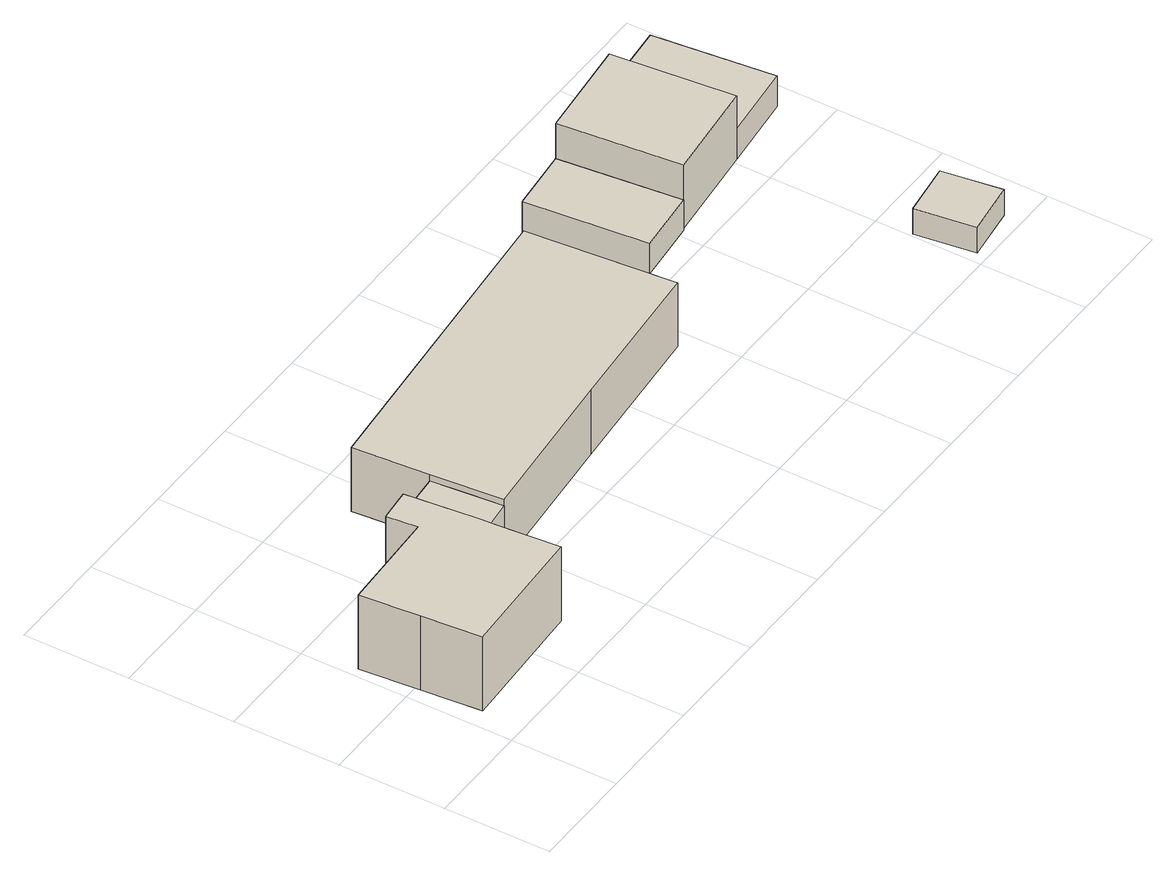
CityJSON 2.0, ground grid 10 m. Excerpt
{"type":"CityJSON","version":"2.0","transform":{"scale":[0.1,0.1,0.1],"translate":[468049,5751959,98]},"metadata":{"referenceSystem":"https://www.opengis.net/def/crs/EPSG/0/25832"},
"CityObjects":{
"building1":{"type":"Building","attributes":{"Gemeindeschluessel":"05754044","function":"31001_1010"},"address":[{"country":"Germany","locality":"Verl","thoroughfareNumber":"145","thoroughfareName":"Fichtenteich"}],"children":["building1-1","building1-2"]},
"building1-1":{"type":"BuildingPart","attributes":{"BezugspunktDach":"2000","measuredHeight":13.67},"parents":["building1"],"geometry":[{"type":"Solid","lod":"1","boundaries":[[[[0,1,2,3,4,5,6,7,8]],[[9,10,11,12,13,14,15,16,17]],[[9,17,8,7]],[[10,9,7,6]],[[11,10,6,5]],[[12,11,5,4]],[[13,12,4,3]],[[14,13,3,2]],[[15,14,2,1]],[[16,15,1,0]],[[17,16,0,8]]]]}]},
"building1-2":{"type":"BuildingPart","attributes":{"BezugspunktDach":"2000","measuredHeight":7.89},"parents":["building1"],"geometry":[{"type":"Solid","lod":"1","boundaries":[[[[18,19,20,21,22,23]],[[15,24,14,25,26,27]],[[15,27,23,22]],[[24,15,22,21]],[[14,24,21,20]],[[25,14,20,19]],[[26,25,19,18]],[[27,26,18,23]]]]}]},
"building2":{"type":"Building","attributes":{"Gemeindeschluessel":"05754044","BezugspunktDach":"2000","function":"31001_9998","measuredHeight":11.8},"address":[{"country":"Germany","locality":"Verl","thoroughfareNumber":"145","thoroughfareName":"Fichtenteich"}],"geometry":[{"type":"Solid","lod":"1","boundaries":[[[[28,29,30,31,32,33,34]],[[35,36,37,38,39,40,41]],[[35,41,34,33]],[[36,35,33,32]],[[37,36,32,31]],[[38,37,31,30]],[[39,38,30,29]],[[40,39,29,28]],[[41,40,28,34]]]]}]},
"building3":{"type":"Building","attributes":{"Gemeindeschluessel":"05754044","BezugspunktDach":"2000","function":"31001_9998","measuredHeight":4.25},"address":[{"country":"Germany","locality":"Verl","thoroughfareNumber":"145","thoroughfareName":"Fichtenteich"}],"geometry":[{"type":"Solid","lod":"1","boundaries":[[[[42,43,44,45]],[[46,47,48,49]],[[46,49,45,44]],[[47,46,44,43]],[[48,47,43,42]],[[49,48,42,45]]]]}]},
"building4":{"type":"Building","attributes":{"Gemeindeschluessel":"05754044","BezugspunktDach":"2000","function":"31001_1210","measuredHeight":9.32},"address":[{"country":"Germany","locality":"Verl","thoroughfareNumber":"145","thoroughfareName":"Fichtenteich"}],"geometry":[{"type":"Solid","lod":"1","boundaries":[[[[50,51,52,53]],[[54,55,56,57]],[[54,57,53,52]],[[55,54,52,51]],[[56,55,51,50]],[[57,56,50,53]]]]}]},
"building5":{"type":"Building","attributes":{"Gemeindeschluessel":"05754044","BezugspunktDach":"2000","function":"31001_9998","measuredHeight":3.46},"address":[{"country":"Germany","locality":"Verl","thoroughfareNumber":"145","thoroughfareName":"Fichtenteich"}],"geometry":[{"type":"Solid","lod":"1","boundaries":[[[[58,59,60,61]],[[62,63,64,65]],[[62,65,61,60]],[[63,62,60,59]],[[64,63,59,58]],[[65,64,58,61]]]]}]},
"building6":{"type":"Building","attributes":{"Gemeindeschluessel":"05754044","BezugspunktDach":"2000","function":"31001_9998","measuredHeight":4.44},"address":[{"country":"Germany","locality":"Verl","thoroughfareNumber":"145","thoroughfareName":"Fichtenteich"}],"geometry":[{"type":"Solid","lod":"1","boundaries":[[[[66,67,68,69]],[[57,56,70,71]],[[57,71,69,68]],[[56,57,68,67]],[[70,56,67,66]],[[71,70,66,69]]]]}]}
},
"vertices":[
[139,100,89],[138,118,89],[131,186,89],[100,183,89],[103,154,89],[6,149,89],[11,93,89],[16,37,89],[144,44,89],[16,37,11],[11,93,11],[6,149,11],[103,154,11],[100,183,11],[131,186,11],[138,118,11],[139,100,11],[144,44,11],
[180,156,68],[177,190,68],[131,186,68],[134,152,68],[138,118,68],[183,123,68],[134,152,11],[177,190,11],[180,156,11],[183,123,11],
[484,150,75],[472,289,75],[321,275,75],[171,261,75],[177,190,75],[183,123,75],[334,137,75],[183,123,8],[177,190,8],[171,261,8],[321,275,8],[472,289,8],[484,150,8],[334,137,8],
[595,337,41],[536,331,41],[547,217,41],[607,223,41],[547,217,9],[536,331,9],[595,337,9],[607,223,9],
[691,347,78],[595,337,78],[607,223,78],[702,233,78],[607,223,11],[595,337,11],[691,347,11],[702,233,11],
[754,73,35],[703,66,35],[711,10,35],[762,17,35],[711,10,8],[703,66,8],[754,73,8],[762,17,8],
[763,354,43],[691,347,43],[702,233,43],[775,241,43],[763,354,11],[775,241,11]
]}
